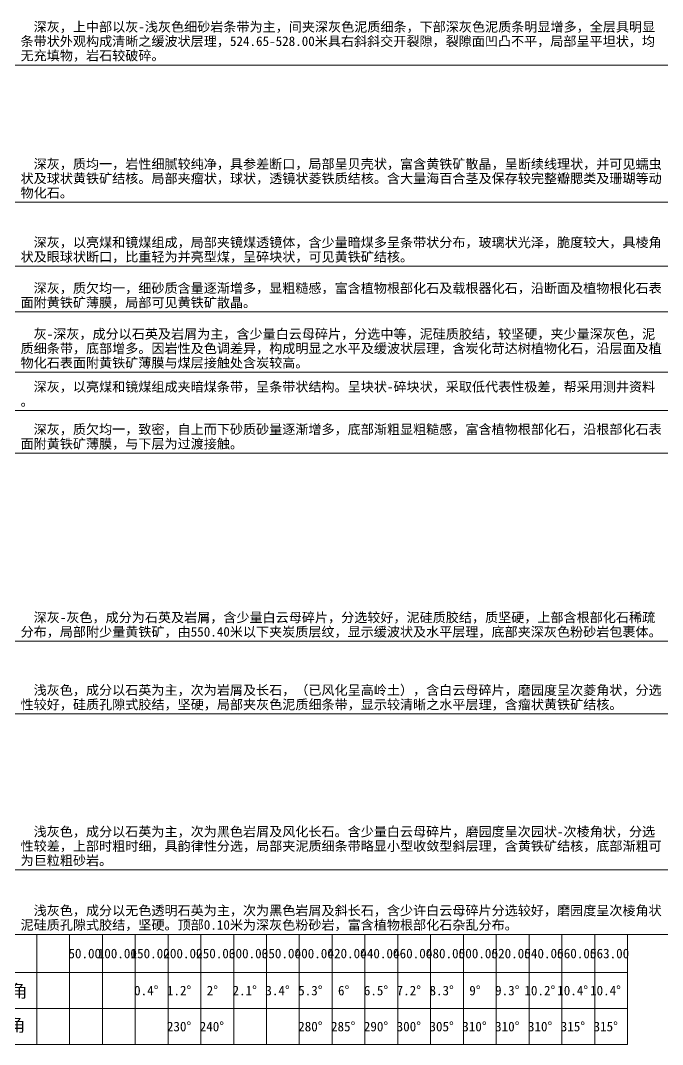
# Model space of a CAD drawing. Header units: inches. Extents: x -27 to 109, y -598 to 26.
# Drawn here: x 36.18 to 63.56, y -571.88 to -528.21 of the extents above; entities that cross this region are included whole.
import ezdxf

# ---------------------------------------------------------------- set-up
doc = ezdxf.new("R2010")
doc.units = ezdxf.units.IN
doc.header["$MEASUREMENT"] = 0
doc.layers.get('0').update_dxf_attribs({"lineweight": 0})
doc.styles.add('宋体', font='')
doc.styles.get('宋体').set_extended_font_data('宋体')

msp = doc.modelspace()

# ---------------------------------------------------------------- linework, layer by layer
at = {"linetype": 'Continuous', "lineweight": 15}
for p, q in [((35.882, -530.113), (65.882, -530.113)), ((35.882, -535.963), (65.882, -535.963)), ((35.882, -538.691), (65.882, -538.691)), ((35.882, -540.641), (65.882, -540.641)), ((35.882, -543.211), (65.882, -543.211)), ((35.882, -544.847), (65.882, -544.847)), ((35.882, -546.664), (65.882, -546.664)), ((35.882, -554.684), (65.882, -554.684)), ((35.882, -557.784), (65.882, -557.784)), ((35.882, -564.434), (65.882, -564.434)), ((35.882, -567.184), (65.882, -567.184)), ((36.871, -567.184), (62.071, -567.184)), ((38.271, -567.184), (38.271, -568.811)), ((39.671, -567.184), (39.671, -568.811)), ((41.071, -567.184), (41.071, -568.811)), ((42.471, -567.184), (42.471, -568.811)), ((43.871, -567.184), (43.871, -568.811)), ((45.271, -567.184), (45.271, -568.811)), ((46.671, -567.184), (46.671, -568.811)), ((48.071, -567.184), (48.071, -568.811)), ((49.471, -567.184), (49.471, -568.811)), ((50.871, -567.184), (50.871, -568.811)), ((52.271, -567.184), (52.271, -568.811)), ((53.671, -567.184), (53.671, -568.811)), ((55.071, -567.184), (55.071, -568.811)), ((56.471, -567.184), (56.471, -568.811)), ((57.871, -567.184), (57.871, -568.811)), ((59.271, -567.184), (59.271, -568.811)), ((60.671, -567.184), (60.671, -568.811)), ((62.071, -567.184), (62.071, -568.811)), ((36.871, -568.811), (62.071, -568.811)), ((36.871, -568.811), (62.071, -568.811)), ((38.271, -568.811), (38.271, -570.345)), ((39.671, -568.811), (39.671, -570.345)), ((41.071, -568.811), (41.071, -570.345)), ((42.471, -568.811), (42.471, -570.345)), ((43.871, -568.811), (43.871, -570.345)), ((45.271, -568.811), (45.271, -570.345)), ((46.671, -568.811), (46.671, -570.345)), ((48.071, -568.811), (48.071, -570.345)), ((49.471, -568.811), (49.471, -570.345)), ((50.871, -568.811), (50.871, -570.345)), ((52.271, -568.811), (52.271, -570.345)), ((53.671, -568.811), (53.671, -570.345)), ((55.071, -568.811), (55.071, -570.345)), ((56.471, -568.811), (56.471, -570.345)), ((57.871, -568.811), (57.871, -570.345)), ((59.271, -568.811), (59.271, -570.345)), ((60.671, -568.811), (60.671, -570.345)), ((62.071, -568.811), (62.071, -570.345)), ((36.871, -570.345), (62.071, -570.345)), ((36.871, -570.345), (62.071, -570.345)), ((38.271, -570.345), (38.271, -571.88)), ((39.671, -570.345), (39.671, -571.88)), ((41.071, -570.345), (41.071, -571.88)), ((42.471, -570.345), (42.471, -571.88)), ((43.871, -570.345), (43.871, -571.88)), ((45.271, -570.345), (45.271, -571.88)), ((46.671, -570.345), (46.671, -571.88)), ((48.071, -570.345), (48.071, -571.88)), ((49.471, -570.345), (49.471, -571.88)), ((50.871, -570.345), (50.871, -571.88)), ((52.271, -570.345), (52.271, -571.88)), ((53.671, -570.345), (53.671, -571.88)), ((55.071, -570.345), (55.071, -571.88)), ((56.471, -570.345), (56.471, -571.88)), ((57.871, -570.345), (57.871, -571.88)), ((59.271, -570.345), (59.271, -571.88)), ((60.671, -570.345), (60.671, -571.88)), ((62.071, -570.345), (62.071, -571.88)), ((36.871, -571.88), (62.071, -571.88))]:
    msp.add_line(p, q, dxfattribs=at)
at = {"lineweight": 15}
for p, q in [((-23.918, -567.184), (105.882, -567.184)), ((33.999, -567.184), (36.871, -567.184)), ((36.871, -567.184), (36.871, -571.88)), ((33.999, -568.811), (36.871, -568.811)), ((33.999, -570.345), (36.871, -570.345)), ((33.999, -571.88), (36.871, -571.88))]:
    msp.add_line(p, q, dxfattribs=at)

# ---------------------------------------------------------------- texts
at = {"style": '宋体'}
for s, height, p in [('  深灰，上中部以灰-浅灰色细砂岩条带为主，间夹深灰色泥质细条，下部深灰色泥质条明显增多，全层具明显', 0.4092, (36.182, -528.685)), ('条带状外观构成清晰之缓波状层理，524.65-528.00米具右斜斜交开裂隙，裂隙面凹凸不平，局部呈平坦状，均', 0.4092, (36.182, -529.299)), ('无充填物，岩石较破碎。', 0.4092, (36.182, -529.913)), ('  深灰，质均一，岩性细腻较纯净，具参差断口，局部呈贝壳状，富含黄铁矿散晶，呈断续线理状，并可见蠕虫', 0.4092, (36.182, -534.535)), ('状及球状黄铁矿结核。局部夹瘤状，球状，透镜状菱铁质结核。含大量海百合茎及保存较完整瓣腮类及珊瑚等动', 0.4092, (36.182, -535.149)), ('物化石。', 0.4092, (36.182, -535.763)), ('  深灰，以亮煤和镜煤组成，局部夹镜煤透镜体，含少量暗煤多呈条带状分布，玻璃状光泽，脆度较大，具棱角', 0.4092, (36.182, -537.877)), ('状及眼球状断口，比重轻为并亮型煤，呈碎块状，可见黄铁矿结核。', 0.4092, (36.182, -538.491)), ('  深灰，质欠均一，细砂质含量逐渐增多，显粗糙感，富含植物根部化石及载根器化石，沿断面及植物根化石表', 0.4092, (36.182, -539.827)), ('面附黄铁矿薄膜，局部可见黄铁矿散晶。', 0.4092, (36.182, -540.441)), ('  灰-深灰，成分以石英及岩屑为主，含少量白云母碎片，分选中等，泥硅质胶结，较坚硬，夹少量深灰色，泥', 0.4092, (36.182, -541.783)), ('质细条带，底部增多。因岩性及色调差异，构成明显之水平及缓波状层理，含炭化苛达树植物化石，沿层面及植', 0.4092, (36.182, -542.397)), ('物化石表面附黄铁矿薄膜与煤层接触处含炭较高。', 0.4092, (36.182, -543.011)), ('  深灰，以亮煤和镜煤组成夹暗煤条带，呈条带状结构。呈块状-碎块状，采取低代表性极差，帮采用测井资料', 0.4092, (36.182, -544.034)), ('。', 0.409, (36.182, -544.647)), ('  深灰，质欠均一，致密，自上而下砂质砂量逐渐增多，底部渐粗显粗糙感，富含植物根部化石，沿根部化石表', 0.4092, (36.182, -545.85)), ('面附黄铁矿薄膜，与下层为过渡接触。', 0.4092, (36.182, -546.464)), ('  深灰-灰色，成分为石英及岩屑，含少量白云母碎片，分选较好，泥硅质胶结，质坚硬，上部含根部化石稀疏', 0.4092, (36.182, -553.87)), ('分布，局部附少量黄铁矿，由550.40米以下夹炭质层纹，显示缓波状及水平层理，底部夹深灰色粉砂岩包裹体。', 0.4092, (36.182, -554.484)), ('  浅灰色，成分以石英为主，次为岩屑及长石，（已风化呈高岭土），含白云母碎片，磨园度呈次菱角状，分选', 0.4092, (36.182, -556.97)), ('性较好，硅质孔隙式胶结，坚硬，局部夹灰色泥质细条带，显示较清晰之水平层理，含瘤状黄铁矿结核。', 0.4092, (36.182, -557.584)), ('  浅灰色，成分以石英为主，次为黑色岩屑及风化长石。含少量白云母碎片，磨园度呈次园状-次棱角状，分选', 0.4092, (36.182, -563.006)), ('性较差，上部时粗时细，具韵律性分选，局部夹泥质细条带略显小型收敛型斜层理，含黄铁矿结核，底部渐粗可', 0.4092, (36.182, -563.62)), ('为巨粒粗砂岩。', 0.4092, (36.182, -564.234)), ('  浅灰色，成分以无色透明石英为主，次为黑色岩屑及斜长石，含少许白云母碎片分选较好，磨园度呈次棱角状', 0.4092, (36.182, -566.37)), ('泥硅质孔隙式胶结，坚硬。顶部0.10米为深灰色粉砂岩，富含植物根部化石杂乱分布。', 0.4092, (36.182, -566.984)), ('50.00', 0.4092, (38.223, -568.202)), ('100.00', 0.4092, (39.473, -568.202)), ('150.00', 0.4092, (40.873, -568.202)), ('200.00', 0.4092, (42.273, -568.202)), ('250.00', 0.4092, (43.673, -568.202)), ('300.00', 0.4092, (45.073, -568.202)), ('350.00', 0.4092, (46.473, -568.202)), ('400.00', 0.4092, (47.873, -568.202)), ('420.00', 0.4092, (49.273, -568.202)), ('440.00', 0.4092, (50.673, -568.202)), ('460.00', 0.4092, (52.073, -568.202)), ('480.00', 0.4092, (53.473, -568.202)), ('500.00', 0.4092, (54.873, -568.202)), ('520.00', 0.4092, (56.273, -568.202)), ('540.00', 0.4092, (57.673, -568.202)), ('560.00', 0.4092, (59.073, -568.202)), ('563.00', 0.4092, (60.473, -568.202)), ('天顶角', 0.5456, (34.248, -569.873)), ('0.4°', 0.4092, (41.023, -569.782)), ('1.2°', 0.4092, (42.423, -569.782)), ('2°', 0.4092, (44.122, -569.782)), ('2.1°', 0.4092, (45.223, -569.782)), ('3.4°', 0.4092, (46.623, -569.782)), ('5.3°', 0.4092, (48.023, -569.782)), ('6°', 0.4092, (49.722, -569.782)), ('6.5°', 0.4092, (50.823, -569.782)), ('7.2°', 0.4092, (52.223, -569.782)), ('8.3°', 0.4092, (53.623, -569.782)), ('9°', 0.4092, (55.322, -569.782)), ('9.3°', 0.4092, (56.423, -569.782)), ('10.2°', 0.4092, (57.673, -569.782)), ('10.4°', 0.4092, (59.073, -569.782)), ('10.4°', 0.4092, (60.473, -569.782)), ('方位角', 0.5456, (34.154, -571.324)), ('230°', 0.4092, (42.423, -571.317)), ('240°', 0.4092, (43.823, -571.317)), ('280°', 0.4092, (48.023, -571.317)), ('285°', 0.4092, (49.423, -571.317)), ('290°', 0.4092, (50.823, -571.317)), ('300°', 0.4092, (52.223, -571.317)), ('305°', 0.4092, (53.623, -571.317)), ('310°', 0.4092, (55.023, -571.317)), ('310°', 0.4092, (56.423, -571.317)), ('310°', 0.4092, (57.823, -571.317)), ('315°', 0.4092, (59.223, -571.317)), ('315°', 0.4092, (60.623, -571.317))]:
    msp.add_text(s, height=height, dxfattribs=at).set_placement(p)

doc.saveas('drawing.dxf')
